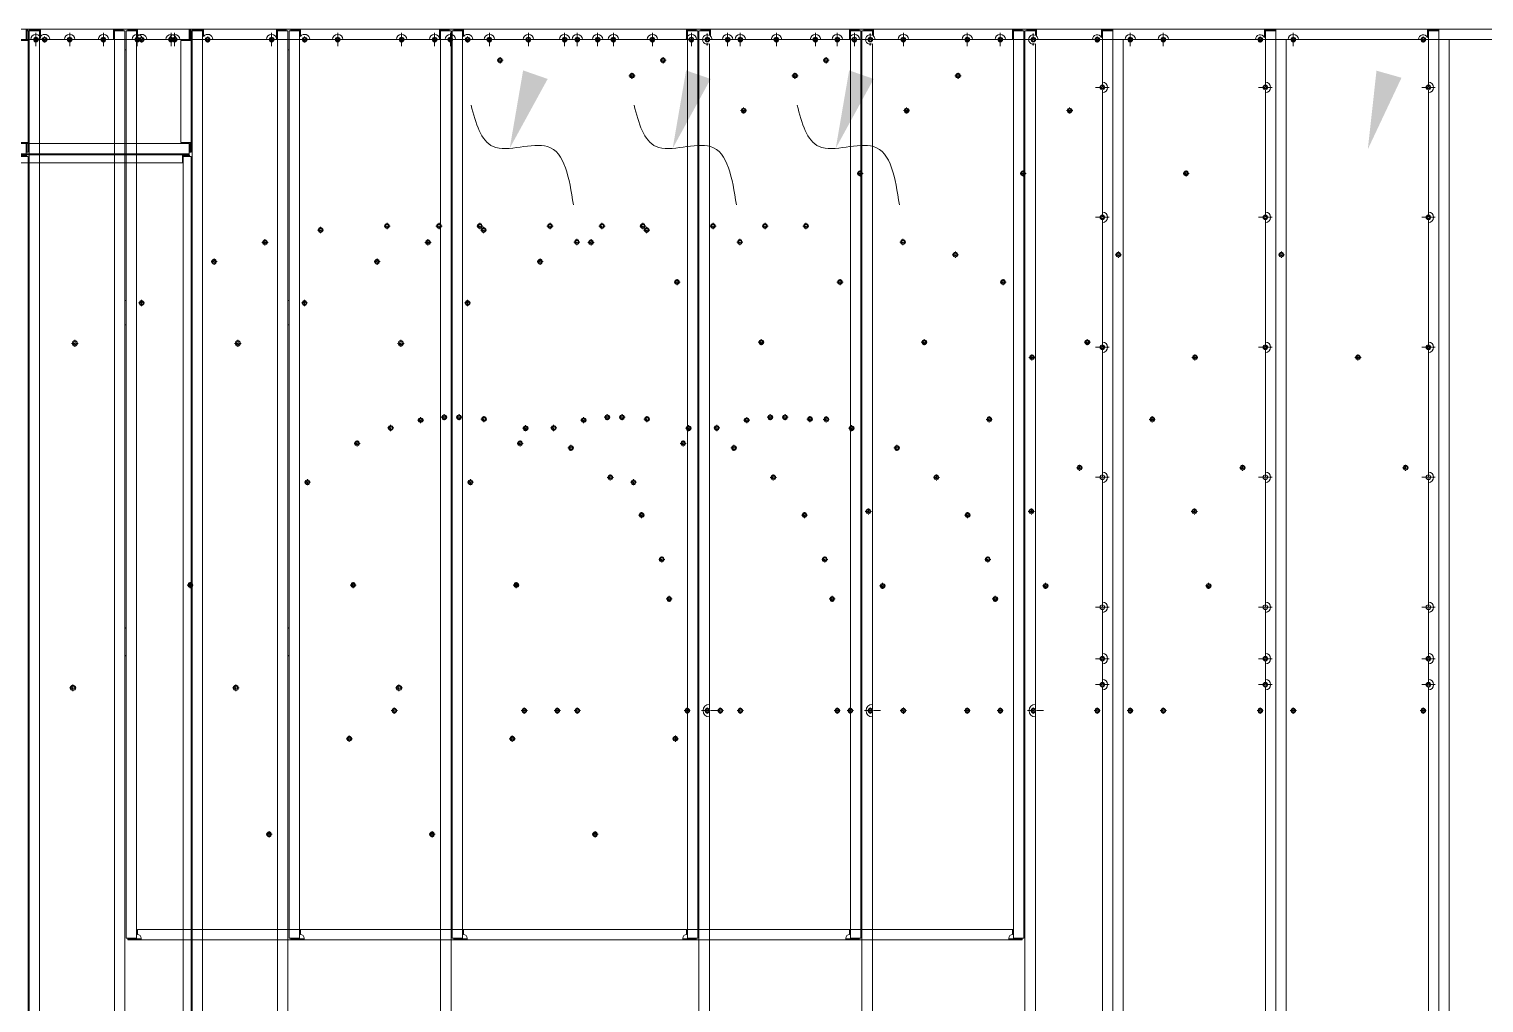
# Model space of a CAD drawing. Header units: millimetres. Extents: x -662582 to 33115, y -140469 to 24125.
# Drawn here: x -657566 to -654768, y -138592 to -136719 of the extents above; entities that cross this region are included whole.
import ezdxf

# ---------------------------------------------------------------- set-up
doc = ezdxf.new("R2010")
doc.units = ezdxf.units.MM
doc.linetypes.add('DASHDOT', pattern=[18.5, 12, -3, 0.5, -3])
doc.layers.add('냉각탑_dim', color=1, linetype='Continuous')

# ---------------------------------------------------------------- blocks, each defined once
blk = doc.blocks.new('1')
at = {"color": 7, "lineweight": 20}
for p, q in [((16009.7, 13410.4), (13016.7, 13410.4)), ((16015.2, 9965.9), (16015.2, 13406.9)), ((16035.2, 13406.9), (16035.2, 9965.9)), ((16037.2, 13410.4), (16491.2, 13410.4)), ((16493.2, 9965.9), (16493.2, 13406.9)), ((16513.2, 13406.9), (16513.2, 9965.9)), ((16515.2, 11661.9), (16515.2, 13406.9)), ((16535.2, 13406.9), (16535.2, 11661.9)), ((16537.2, 13410.4), (17593.2, 13410.4)), ((17595.2, 11661.9), (17595.2, 13406.9)), ((17615.2, 13406.9), (17615.2, 11661.9)), ((17617.2, 9965.9), (17617.2, 13406.9)), ((17639.2, 13410.4), (18391.2, 13410.4)), ((18393.2, 13406.9), (18393.2, 13308.4)), ((18413.2, 13406.9), (18413.2, 9965.9)), ((15659.7, 13390.4), (15704.7, 13390.4)), ((15724.7, 13390.4), (15769.7, 13390.4)), ((15789.7, 13390.4), (15834.7, 13390.4)), ((15854.7, 13390.4), (15899.7, 13390.4)), ((15919.7, 13390.4), (15964.7, 13390.4)), ((15984.7, 13390.4), (16009.7, 13390.4)), ((15993.2, 13388.4), (15993.2, 13192.4)), ((16013.2, 13192.4), (16013.2, 13388.4)), ((16055.2, 13390.4), (16285.2, 13390.4)), ((16305.2, 13390.4), (16491.2, 13390.4)), ((16555.2, 13390.4), (16785.2, 13390.4)), ((16805.2, 13390.4), (17035.2, 13390.4)), ((17055.2, 13390.4), (17129.2, 13390.4)), ((17149.2, 13390.4), (17204.2, 13390.4)), ((17224.2, 13390.4), (17279.2, 13390.4)), ((17299.2, 13390.4), (17373.2, 13390.4)), ((17393.2, 13390.4), (17593.2, 13390.4)), ((17637.2, 12111.4), (17637.2, 13382.4)), ((17642.2, 13390.4), (17873.2, 13390.4)), ((17893.2, 13390.4), (18123.2, 13390.4)), ((18143.2, 13390.4), (18374.2, 13390.4)), ((18433.2, 13390.4), (18433.2, 9830.4)), ((18393.2, 13288.4), (18393.2, 13058.4)), ((16009.7, 13190.4), (13664.7, 13190.4)), ((13016.7, 13170.4), (16009.7, 13170.4)), ((15030.8, 13168.4), (15996.6, 13168.4)), ((15996.6, 13153.4), (15030.8, 13153.4)), ((15998.2, 13165.3), (15998.2, 10315.5)), ((16013.2, 10315.5), (16013.2, 13165.3)), ((18393.2, 13038.4), (18393.2, 12808.4)), ((18393.2, 12788.4), (18393.2, 12558.4)), ((18393.2, 12538.4), (18393.2, 12308.4)), ((18393.2, 12288.4), (18393.2, 12209.4)), ((18393.2, 12189.4), (18393.2, 12159.4)), ((18393.2, 12139.4), (18393.2, 9965.9)), ((17637.2, 9965.9), (17637.2, 12087.4)), ((17595.2, 11678.4), (16537.2, 11678.4)), ((17599.4, 11658.4), (16543.4, 11658.4))]:
    blk.add_line(p, q, dxfattribs=at)
at = {"color": 7, "linetype": 'DASHDOT', "lineweight": 20}
for p, q in [((15714.7, 13403.4), (15714.7, 13377.4)), ((15779.7, 13403.4), (15779.7, 13377.4)), ((15844.7, 13403.4), (15844.7, 13377.4)), ((15909.7, 13403.4), (15909.7, 13377.4)), ((15974.7, 13403.4), (15974.7, 13377.4)), ((16295.2, 13403.4), (16295.2, 13377.4)), ((16795.2, 13403.4), (16795.2, 13377.4)), ((17045.2, 13403.4), (17045.2, 13377.4)), ((17139.2, 13403.4), (17139.2, 13377.4)), ((17214.2, 13403.4), (17214.2, 13377.4)), ((17289.2, 13403.4), (17289.2, 13377.4)), ((17383.2, 13403.4), (17383.2, 13377.4)), ((17883.2, 13403.4), (17883.2, 13377.4)), ((18133.2, 13403.4), (18133.2, 13377.4)), ((15727.7, 13390.4), (15701.7, 13390.4)), ((15792.7, 13390.4), (15766.7, 13390.4)), ((15857.7, 13390.4), (15831.7, 13390.4)), ((15922.7, 13390.4), (15896.7, 13390.4)), ((15987.7, 13390.4), (15961.7, 13390.4)), ((16308.2, 13390.4), (16282.2, 13390.4)), ((16808.2, 13390.4), (16782.2, 13390.4)), ((17058.2, 13390.4), (17032.2, 13390.4)), ((17152.2, 13390.4), (17126.2, 13390.4)), ((17227.2, 13390.4), (17201.2, 13390.4)), ((17302.2, 13390.4), (17276.2, 13390.4)), ((17396.2, 13390.4), (17370.2, 13390.4)), ((17644.9, 13390.4), (17621.5, 13390.4)), ((17633.2, 13402.1), (17633.2, 13378.7)), ((17896.2, 13390.4), (17870.2, 13390.4)), ((18146.2, 13390.4), (18120.2, 13390.4)), ((18406.2, 13298.4), (18380.2, 13298.4)), ((18393.2, 13311.4), (18393.2, 13285.4)), ((18406.2, 13048.4), (18380.2, 13048.4)), ((18393.2, 13061.4), (18393.2, 13035.4)), ((18406.2, 12798.4), (18380.2, 12798.4)), ((18393.2, 12811.4), (18393.2, 12785.4)), ((18406.2, 12548.4), (18380.2, 12548.4)), ((18393.2, 12561.4), (18393.2, 12535.4)), ((18406.2, 12298.4), (18380.2, 12298.4)), ((18393.2, 12311.4), (18393.2, 12285.4)), ((18393.2, 12212.4), (18393.2, 12186.4)), ((18406.2, 12199.4), (18380.2, 12199.4)), ((18406.2, 12149.4), (18380.2, 12149.4)), ((18393.2, 12162.4), (18393.2, 12136.4)), ((17652.8, 12099.4), (17621.6, 12099.4)), ((17637.2, 12115), (17637.2, 12083.8))]:
    blk.add_line(p, q, dxfattribs=at)
at = {"color": 7, "lineweight": 20, "ltscale": 0.0875}
for p, q in [((16009.7, 13410.4), (16009.7, 13406.9)), ((16015.2, 13406.9), (16018.7, 13406.9)), ((16037.2, 13410.4), (16037.2, 13406.9)), ((16491.2, 13410.4), (16491.2, 13406.9)), ((16513.2, 13406.9), (16509.7, 13406.9)), ((16515.2, 13406.9), (16518.7, 13406.9)), ((16537.2, 13410.4), (16537.2, 13406.9)), ((17593.2, 13410.4), (17593.2, 13406.9)), ((17615.2, 13406.9), (17611.7, 13406.9)), ((17617.2, 13406.9), (17620.7, 13406.9)), ((17639.2, 13410.4), (17639.2, 13406.9)), ((18391.2, 13410.4), (18391.2, 13406.9)), ((18413.2, 13406.9), (18409.7, 13406.9)), ((16013.2, 13388.4), (16009.7, 13388.4)), ((16013.2, 13192.4), (16009.7, 13192.4)), ((16009.7, 13170.4), (16009.7, 13173.9)), ((16515.2, 11661.9), (16518.7, 11661.9)), ((17615.2, 11661.9), (17611.7, 11661.9))]:
    blk.add_line(p, q, dxfattribs=at)
at = {"color": 7, "lineweight": 20, "ltscale": 0.0375}
for p, q in [((16011.2, 13406.9), (16009.7, 13406.9)), ((16018.7, 13408.4), (16018.7, 13406.9)), ((16509.7, 13408.4), (16509.7, 13406.9)), ((16518.7, 13406.9), (16518.7, 13408.4)), ((17611.7, 13406.9), (17611.7, 13408.4)), ((17620.7, 13408.4), (17620.7, 13406.9)), ((18409.7, 13408.4), (18409.7, 13406.9)), ((16011.2, 13173.9), (16009.7, 13173.9)), ((16010.1, 13166.8), (16010.1, 13165.3)), ((16518.7, 11661.9), (16518.7, 11660.4)), ((17611.7, 11661.9), (17611.7, 11660.4))]:
    blk.add_line(p, q, dxfattribs=at)
at = {"color": 7, "lineweight": 20, "ltscale": 0.4125}
for p, q in [((16009.7, 13390.4), (16009.7, 13406.9)), ((16018.7, 13406.9), (16035.2, 13406.9)), ((16491.2, 13406.9), (16491.2, 13390.4)), ((16493.2, 13406.9), (16509.7, 13406.9)), ((16518.7, 13406.9), (16535.2, 13406.9)), ((17593.2, 13406.9), (17593.2, 13390.4)), ((17595.2, 13406.9), (17611.7, 13406.9)), ((17620.7, 13406.9), (17637.2, 13406.9)), ((18393.2, 13406.9), (18409.7, 13406.9)), ((16009.7, 13388.4), (15993.2, 13388.4)), ((15993.2, 13192.4), (16009.7, 13192.4)), ((16009.7, 13173.9), (16009.7, 13190.4)), ((16535.2, 11661.9), (16518.7, 11661.9)), ((17611.7, 11661.9), (17595.2, 11661.9))]:
    blk.add_line(p, q, dxfattribs=at)
at = {"color": 7, "lineweight": 20, "ltscale": 0.4625}
for p, q in [((16011.2, 13406.9), (16011.2, 13388.4)), ((16013.2, 13388.4), (16013.2, 13406.9)), ((16018.7, 13410.4), (16037.2, 13410.4)), ((16037.2, 13408.4), (16018.7, 13408.4)), ((16491.2, 13410.4), (16509.7, 13410.4)), ((16509.7, 13408.4), (16491.2, 13408.4)), ((16518.7, 13410.4), (16537.2, 13410.4)), ((16537.2, 13408.4), (16518.7, 13408.4)), ((17593.2, 13410.4), (17611.7, 13410.4)), ((17611.7, 13408.4), (17593.2, 13408.4)), ((17620.7, 13410.4), (17639.2, 13410.4)), ((17639.2, 13408.4), (17620.7, 13408.4)), ((18391.2, 13410.4), (18409.7, 13410.4)), ((18409.7, 13408.4), (18391.2, 13408.4)), ((16011.2, 13192.4), (16011.2, 13173.9)), ((16013.2, 13173.9), (16013.2, 13192.4))]:
    blk.add_line(p, q, dxfattribs=at)
at = {"color": 7, "lineweight": 20, "ltscale": 0.05}
for p, q in [((16011.2, 13406.9), (16013.2, 13406.9)), ((16018.7, 13410.4), (16018.7, 13408.4)), ((16509.7, 13410.4), (16509.7, 13408.4)), ((16518.7, 13410.4), (16518.7, 13408.4)), ((17611.7, 13410.4), (17611.7, 13408.4)), ((17620.7, 13410.4), (17620.7, 13408.4)), ((18409.7, 13410.4), (18409.7, 13408.4)), ((16515.2, 13370.4), (16513.2, 13370.4)), ((16515.2, 13370.4), (16513.2, 13370.4)), ((17617.2, 13370.4), (17615.2, 13370.4)), ((17617.2, 13370.4), (17615.2, 13370.4)), ((16011.2, 13173.9), (16013.2, 13173.9)), ((17615.2, 12152.4), (17617.2, 12152.4)), ((17617.2, 12124.4), (17615.2, 12124.4)), ((17617.2, 12122.4), (17615.2, 12122.4)), ((17617.2, 12120.4), (17615.2, 12120.4)), ((17617.2, 12078.4), (17615.2, 12078.4)), ((17615.2, 12000.8), (17617.2, 12000.8)), ((17615.2, 11998.8), (17617.2, 11998.8)), ((17617.2, 11996.8), (17615.2, 11996.8)), ((17617.2, 11995.2), (17615.2, 11995.2)), ((16518.7, 11658.4), (16518.7, 11660.4)), ((16531, 11658.4), (16531, 11660.4)), ((16543.4, 11658.4), (16543.4, 11660.4)), ((17587, 11658.4), (17587, 11660.4)), ((17599.4, 11658.4), (17599.4, 11660.4)), ((17611.7, 11658.4), (17611.7, 11660.4))]:
    blk.add_line(p, q, dxfattribs=at)
at = {"color": 7, "lineweight": 20, "ltscale": 0.2625}
for p, q in [((16037.2, 13396.4), (16037.2, 13406.9)), ((16537.2, 13396.4), (16537.2, 13406.9))]:
    blk.add_line(p, q, dxfattribs=at)
at = {"color": 7, "lineweight": 20, "ltscale": 0.224999}
for p, q in [((16518.7, 13410.4), (16509.7, 13410.4)), ((17620.7, 13410.4), (17611.7, 13410.4))]:
    blk.add_line(p, q, dxfattribs=at)
at = {"color": 7, "lineweight": 20, "ltscale": 0.210944}
blk.add_line((17637.2, 13398.5), (17637.2, 13406.9), dxfattribs=at)
at = {"color": 7, "lineweight": 20, "ltscale": 0.244795}
blk.add_line((17639.2, 13397.1), (17639.2, 13406.9), dxfattribs=at)
at = {"color": 7, "lineweight": 20, "ltscale": 0.309422}
blk.add_line((18391.2, 13394.6), (18391.2, 13406.9), dxfattribs=at)
at = {"lineweight": 20}
for p, q in [((18409.7, 13410.4), (19513.2, 13410.4)), ((18413.2, 13406.9), (18413.2, 13410.4)), ((18413.2, 13390.4), (19513.2, 13390.4))]:
    blk.add_line(p, q, dxfattribs=at)
at = {"color": 7, "linetype": 'DASHDOT', "lineweight": 20, "ltscale": 0.2925}
for p, q in [((16051.1, 13390.4), (16039.4, 13390.4)), ((16551.1, 13390.4), (16539.4, 13390.4)), ((16895.3, 13024), (16883.6, 13024)), ((17023.1, 13031.7), (17011.4, 13031.7)), ((16788.3, 13000.2), (16776.6, 13000.2)), ((16690.4, 12963.1), (16678.7, 12963.1)), ((16550.8, 12883.6), (16539.1, 12883.6)), ((17087.7, 12658.2), (17076, 12658.2)), ((17030.1, 12643.2), (17018.4, 12643.2)), ((16870, 12538.7), (16858.3, 12538.7)), ((16644.5, 12340.9), (16632.8, 12340.9)), ((17037.1, 12099.4), (17025.4, 12099.4)), ((16950.6, 12045.4), (16938.9, 12045.4)), ((16796.3, 11861.5), (16784.6, 11861.5))]:
    blk.add_line(p, q, dxfattribs=at)
at = {"color": 7, "linetype": 'DASHDOT', "lineweight": 20, "ltscale": 0.292505}
for p, q in [((16045.2, 13396.3), (16045.2, 13384.6)), ((16545.2, 13396.3), (16545.2, 13384.6)), ((18383.2, 13396.3), (18383.2, 13384.6)), ((17234.6, 13356.3), (17234.6, 13344.6)), ((17575.1, 12929.7), (17575.1, 12918)), ((17737.1, 12814.1), (17737.1, 12802.4)), ((18257.7, 12784.8), (18257.7, 12773.1)), ((17283.6, 12648.5), (17283.6, 12636.8)), ((17970.3, 12345.3), (17970.3, 12333.6)), ((17559.9, 12320.3), (17559.9, 12308.6)), ((17031.2, 12105.3), (17031.2, 12093.6)), ((17281.2, 12105.3), (17281.2, 12093.6)), ((17383.2, 12105.3), (17383.2, 12093.6)), ((17633.2, 12105.3), (17633.2, 12093.6)), ((17883.2, 12105.3), (17883.2, 12093.6)), ((18133.2, 12105.3), (18133.2, 12093.6)), ((18383.2, 12105.3), (18383.2, 12093.6)), ((16944.7, 12051.3), (16944.7, 12039.6))]:
    blk.add_line(p, q, dxfattribs=at)
at = {"color": 7, "lineweight": 20, "ltscale": 0.13954}
blk.add_line((17048, 13389.3), (17042.4, 13389.3), dxfattribs=at)
at = {"color": 7, "lineweight": 20, "ltscale": 0.065314}
blk.add_line((17046.5, 13387.7), (17043.9, 13387.7), dxfattribs=at)
at = {"color": 7, "lineweight": 20, "ltscale": 0.074833}
blk.add_line((17211.6, 13388.9), (17211.6, 13391.9), dxfattribs=at)
at = {"color": 7, "linetype": 'DASHDOT', "lineweight": 20, "ltscale": 0.292499}
for p, q in [((18389.1, 13390.4), (18377.4, 13390.4)), ((17494.2, 13320.6), (17482.5, 13320.6)), ((17488.4, 13326.5), (17488.4, 13314.8)), ((17708.9, 13253.8), (17697.2, 13253.8)), ((17703, 13259.7), (17703, 13248)), ((17932.9, 13132.8), (17921.2, 13132.8)), ((17927.1, 13138.6), (17927.1, 13126.9)), ((16889.4, 13029.9), (16889.4, 13018.2)), ((17017.2, 13037.6), (17017.2, 13025.9)), ((17123.1, 13031.7), (17111.4, 13031.7)), ((17117.2, 13037.6), (17117.2, 13025.9)), ((17201.6, 13031.7), (17189.9, 13031.7)), ((17195.7, 13037.6), (17195.7, 13025.9)), ((16782.5, 13006.1), (16782.5, 12994.4)), ((17388.2, 13000.9), (17376.5, 13000.9)), ((17382.3, 13006.8), (17382.3, 12995.1)), ((16684.6, 12968.9), (16684.6, 12957.2)), ((18116.2, 12976.5), (18104.5, 12976.5)), ((18110.4, 12982.4), (18110.4, 12970.7)), ((17580.9, 12923.9), (17569.2, 12923.9)), ((16545, 12889.4), (16545, 12877.7)), ((18263.5, 12778.9), (18251.8, 12778.9)), ((17024.2, 12649), (17024.2, 12637.3)), ((17081.9, 12664), (17081.9, 12652.3)), ((17133.1, 12663.7), (17121.4, 12663.7)), ((17127.2, 12669.6), (17127.2, 12657.9)), ((17161.6, 12663.7), (17149.9, 12663.7)), ((17155.7, 12669.6), (17155.7, 12657.9)), ((17203.6, 12666.1), (17203.6, 12654.4)), ((17867.8, 12659.7), (17856.1, 12659.7)), ((17862, 12665.6), (17862, 12653.9)), ((16965.6, 12613.5), (16953.9, 12613.5)), ((16959.7, 12619.4), (16959.7, 12607.7)), ((17370.8, 12610.6), (17370.8, 12598.9)), ((18355, 12566.8), (18343.3, 12566.8)), ((18349.2, 12572.6), (18349.2, 12560.9)), ((16864.2, 12544.6), (16864.2, 12532.9)), ((17446.7, 12554), (17446.7, 12542.3)), ((17506.7, 12481.3), (17506.7, 12469.6)), ((17948.8, 12482.7), (17937.1, 12482.7)), ((17943, 12488.6), (17943, 12476.9)), ((17545.7, 12396.1), (17545.7, 12384.4)), ((17551.6, 12390.3), (17539.9, 12390.3)), ((16638.6, 12346.8), (16638.6, 12335.1)), ((17565.8, 12314.4), (17554.1, 12314.4)), ((17976.2, 12339.4), (17964.5, 12339.4)), ((17287.1, 12099.4), (17275.4, 12099.4)), ((17389.1, 12099.4), (17377.4, 12099.4)), ((17639.1, 12099.4), (17627.4, 12099.4)), ((17889.1, 12099.4), (17877.4, 12099.4)), ((18139.1, 12099.4), (18127.4, 12099.4)), ((18389.1, 12099.4), (18377.4, 12099.4)), ((16790.4, 11867.4), (16790.4, 11855.7))]:
    blk.add_line(p, q, dxfattribs=at)
at = {"color": 7, "lineweight": 20, "ltscale": 0.012499}
for p, q in [((16015.2, 13370.4), (16014.7, 13370.4)), ((16015.2, 13368.4), (16014.7, 13368.4))]:
    blk.add_line(p, q, dxfattribs=at)
at = {"color": 7, "linetype": 'DASHDOT', "lineweight": 20, "ltscale": 0.292502}
for p, q in [((17240.5, 13350.4), (17228.8, 13350.4)), ((17742.9, 12808.2), (17731.2, 12808.2)), ((17209.4, 12660.2), (17197.7, 12660.2)), ((17289.4, 12642.7), (17277.7, 12642.7)), ((17376.6, 12604.7), (17364.9, 12604.7)), ((17452.6, 12548.1), (17440.9, 12548.1)), ((17512.6, 12475.5), (17500.9, 12475.5))]:
    blk.add_line(p, q, dxfattribs=at)
at = {"color": 7, "lineweight": 20, "ltscale": 0.05367}
for p, q in [((17615.2, 13309.5), (17617.2, 13308.7)), ((17617.2, 13265.8), (17615.2, 13266.6))]:
    blk.add_line(p, q, dxfattribs=at)
at = {"color": 7, "lineweight": 20, "ltscale": 0.0775}
for p, q in [((15996.6, 13168.4), (15996.6, 13165.3)), ((16013.2, 13165.3), (16010.1, 13165.3))]:
    blk.add_line(p, q, dxfattribs=at)
at = {"color": 7, "lineweight": 20, "ltscale": 0.3375}
for p, q in [((16010.1, 13168.4), (15996.6, 13168.4)), ((15996.6, 13166.8), (16010.1, 13166.8))]:
    blk.add_line(p, q, dxfattribs=at)
at = {"color": 7, "lineweight": 20, "ltscale": 0.2975}
for p, q in [((15996.6, 13153.4), (15996.6, 13165.3)), ((16010.1, 13165.3), (15998.2, 13165.3))]:
    blk.add_line(p, q, dxfattribs=at)
at = {"color": 7, "lineweight": 20, "ltscale": 0.04}
blk.add_line((16010.1, 13168.4), (16010.1, 13166.8), dxfattribs=at)
at = {"color": 7, "lineweight": 20, "ltscale": 0.057149}
for p, q in [((17615.2, 12924.5), (17617.2, 12923.4)), ((17617.2, 12877.7), (17615.2, 12878.8))]:
    blk.add_line(p, q, dxfattribs=at)
at = {"color": 7, "lineweight": 20, "ltscale": 0.058406}
for p, q in [((16513.2, 12887.8), (16515.2, 12889)), ((16515.2, 12842.2), (16513.2, 12841)), ((16515.2, 12842.2), (16513.2, 12841))]:
    blk.add_line(p, q, dxfattribs=at)
at = {"color": 7, "linetype": 'DASHDOT', "lineweight": 20, "ltscale": 0.325}
for p, q in [((16423.1, 12806), (16410.1, 12806)), ((16416.6, 12812.5), (16416.6, 12799.5)), ((16413.1, 12149.7), (16413.1, 12136.7)), ((16419.6, 12143.2), (16406.6, 12143.2))]:
    blk.add_line(p, q, dxfattribs=at)
at = {"color": 7, "lineweight": 20, "ltscale": 0.066501}
for p, q in [((16515.2, 12259.3), (16513.2, 12257.6)), ((16515.2, 12206.1), (16513.2, 12204.4)), ((16515.2, 12206.1), (16513.2, 12204.4))]:
    blk.add_line(p, q, dxfattribs=at)
at = {"color": 7, "linetype": 'DASHDOT', "lineweight": 20, "ltscale": 0.195}
for p, q in [((16948.6, 12045.4), (16940.8, 12045.4)), ((16794.4, 11861.5), (16786.6, 11861.5))]:
    blk.add_line(p, q, dxfattribs=at)
at = {"color": 7, "linetype": 'DASHDOT', "lineweight": 20, "ltscale": 0.195001}
for p, q in [((16944.7, 12049.3), (16944.7, 12041.5)), ((16790.5, 11865.4), (16790.5, 11857.6))]:
    blk.add_line(p, q, dxfattribs=at)
at = {"color": 7, "lineweight": 20, "ltscale": 0.2375}
for p, q in [((16537.2, 11678.4), (16537.2, 11668.9)), ((17593.2, 11678.4), (17593.2, 11668.9))]:
    blk.add_line(p, q, dxfattribs=at)
at = {"color": 7, "lineweight": 20, "ltscale": 0.307899}
for p, q in [((16518.7, 11660.4), (16531, 11660.4)), ((16531, 11658.4), (16518.7, 11658.4)), ((17599.4, 11660.4), (17611.7, 11660.4)), ((17611.7, 11658.4), (17599.4, 11658.4))]:
    blk.add_line(p, q, dxfattribs=at)
at = {"color": 7, "lineweight": 20, "ltscale": 0.154601}
for p, q in [((16531, 11660.4), (16543.4, 11660.4)), ((16531, 11658.4), (16537.2, 11658.4)), ((16543.4, 11658.4), (16537.2, 11658.4)), ((17587, 11660.4), (17593.2, 11660.4)), ((17587, 11658.4), (17593.2, 11658.4)), ((17593.2, 11660.4), (17599.4, 11660.4)), ((17593.2, 11658.4), (17599.4, 11658.4))]:
    blk.add_line(p, q, dxfattribs=at)
at = {"color": 7, "lineweight": 20}
for centre, radius in [((15714.7, 13390.4), 4.5), ((15714.7, 13390.4), 3), ((15779.7, 13390.4), 4.5), ((15779.7, 13390.4), 3), ((15844.7, 13390.4), 4.5), ((15844.7, 13390.4), 3), ((15909.7, 13390.4), 4.5), ((15909.7, 13390.4), 3), ((15974.7, 13390.4), 4.5), ((15974.7, 13390.4), 3), ((16045.2, 13390.4), 4.5), ((16045.2, 13390.4), 3), ((16295.2, 13390.4), 4.5), ((16295.2, 13390.4), 3), ((16545.2, 13390.4), 4.5), ((16545.2, 13390.4), 3), ((16795.2, 13390.4), 4.5), ((16795.2, 13390.4), 3), ((17045.2, 13390.4), 4.5), ((17045.2, 13390.4), 3), ((17139.2, 13390.4), 4.5), ((17139.2, 13390.4), 3), ((17214.2, 13390.4), 4.5), ((17214.2, 13390.4), 3), ((17289.2, 13390.4), 4.5), ((17289.2, 13390.4), 3.3), ((17383.2, 13390.4), 4.5), ((17383.2, 13390.4), 3), ((17633.2, 13390.4), 4.5), ((17633.2, 13390.4), 3), ((17883.2, 13390.4), 4.5), ((17883.2, 13390.4), 3), ((18133.2, 13390.4), 4.5), ((18133.2, 13390.4), 3), ((18383.2, 13390.4), 4.5), ((18383.2, 13390.4), 3), ((17234.6, 13350.4), 4.5), ((17234.6, 13350.4), 3), ((17488.4, 13320.6), 4.5), ((17488.4, 13320.6), 3), ((18393.2, 13298.4), 4.5), ((18393.2, 13298.4), 3), ((17703, 13253.8), 4.5), ((17703, 13253.8), 3), ((17927.1, 13132.8), 4.5), ((17927.1, 13132.8), 3), ((18393.2, 13048.4), 4.5), ((18393.2, 13048.4), 3), ((16889.4, 13024), 4.5), ((16889.4, 13024), 3), ((17017.2, 13031.7), 4.5), ((17017.2, 13031.7), 3), ((17117.2, 13031.7), 4.5), ((17117.2, 13031.7), 3), ((17195.7, 13031.7), 4.5), ((17195.7, 13031.7), 3), ((16782.5, 13000.2), 4.5), ((16782.5, 13000.2), 3), ((17382.3, 13000.9), 4.5), ((17382.3, 13000.9), 3), ((16684.6, 12963.1), 4.5), ((16684.6, 12963.1), 3), ((18110.4, 12976.5), 4.5), ((18110.4, 12976.5), 3), ((17575.1, 12923.9), 4.5), ((17575.1, 12923.9), 3), ((16545, 12883.6), 4.5), ((16545, 12883.6), 3), ((16416.6, 12806), 5), ((16416.6, 12806), 3), ((17737.1, 12808.2), 4.5), ((17737.1, 12808.2), 3), ((18393.2, 12798.4), 4.5), ((18393.2, 12798.4), 3), ((18257.7, 12778.9), 4.5), ((18257.7, 12778.9), 3), ((17081.9, 12658.2), 4.5), ((17081.9, 12658.2), 3), ((17127.2, 12663.7), 4.5), ((17127.2, 12663.7), 3), ((17155.7, 12663.7), 4.5), ((17155.7, 12663.7), 3), ((17203.6, 12660.2), 4.5), ((17203.6, 12660.2), 3), ((17862, 12659.7), 4.5), ((17862, 12659.7), 3), ((17024.2, 12643.2), 4.5), ((17024.2, 12643.2), 3), ((17283.6, 12642.7), 4.5), ((17283.6, 12642.7), 3), ((16959.7, 12613.5), 4.5), ((16959.7, 12613.5), 3), ((17370.8, 12604.7), 4.5), ((17370.8, 12604.7), 3), ((18349.2, 12566.8), 4.5), ((18349.2, 12566.8), 3), ((16864.2, 12538.7), 4.5), ((16864.2, 12538.7), 3), ((17446.7, 12548.1), 4.5), ((17446.7, 12548.1), 3), ((18393.2, 12548.4), 4.5), ((17943, 12482.7), 4.5), ((17943, 12482.7), 3), ((17506.7, 12475.5), 4.5), ((17506.7, 12475.5), 3), ((17545.7, 12390.3), 4.5), ((17545.7, 12390.3), 3), ((16638.6, 12340.9), 4.5), ((16638.6, 12340.9), 3), ((17970.3, 12339.4), 4.5), ((17970.3, 12339.4), 3), ((17559.9, 12314.4), 4.5), ((17559.9, 12314.4), 3), ((18393.2, 12298.4), 4.5), ((18393.2, 12199.4), 4.5), ((18393.2, 12199.4), 3), ((16413.1, 12143.2), 5), ((16413.1, 12143.2), 3), ((18393.2, 12149.4), 4.5), ((18393.2, 12149.4), 3), ((17031.2, 12099.4), 4.5), ((17031.2, 12099.4), 3), ((17281.2, 12099.4), 4.5), ((17281.2, 12099.4), 3), ((17383.2, 12099.4), 4.5), ((17383.2, 12099.4), 3), ((17633.2, 12099.4), 4.5), ((17633.2, 12099.4), 3), ((17883.2, 12099.4), 4.5), ((17883.2, 12099.4), 3), ((18133.2, 12099.4), 4.5), ((18133.2, 12099.4), 3), ((18383.2, 12099.4), 4.5), ((18383.2, 12099.4), 3), ((16944.7, 12045.4), 4.5), ((16944.7, 12045.4), 3), ((16790.4, 11861.5), 4.5), ((16790.5, 11861.5), 3)]:
    blk.add_circle(centre, radius, dxfattribs=at)
for centre, radius, start, end in [((16009.7, 13406.9), 3.5, 0, 90), ((16009.7, 13406.9), 1.5, 0, 90), ((16018.7, 13406.9), 3.5, 90, 180), ((16018.7, 13406.9), 1.5, 90, 180), ((18409.7, 13406.9), 3.5, 0, 90), ((18409.7, 13406.9), 1.5, 0, 90), ((15714.7, 13390.4), 10, 0, 180), ((15779.7, 13390.4), 10, 0, 180), ((15844.7, 13390.4), 10, 0, 180), ((15909.7, 13390.4), 10, 0, 180), ((15974.7, 13390.4), 10, 0, 180), ((16045.2, 13390.4), 10, 0, 143.1301), ((16295.2, 13390.4), 10, 0, 180), ((16545.2, 13390.4), 10, 0, 143.1301), ((16795.2, 13390.4), 10, 0, 180), ((17045.2, 13390.4), 10, 0, 180), ((17139.2, 13390.4), 10, 0, 180), ((17214.2, 13390.4), 10, 0, 180), ((17289.2, 13390.4), 10, 0, 180), ((17383.2, 13390.4), 10, 0, 180), ((17633.2, 13390.4), 9, 63.6122, 296.3878), ((17633.2, 13390.4), 9, 0, 48.1897), ((17883.2, 13390.4), 10, 0, 180), ((18133.2, 13390.4), 10, 0, 180), ((18383.2, 13390.4), 9, 27.266, 180), ((16014.7, 13371.9), 1.5, 180, 270), ((16014.7, 13371.9), 3.5, 244.6225, 270), ((18409.7, 13373.9), 3.5, 359.7619, 0), ((18409.7, 13364.9), 3.5, 0, 0.2381), ((18393.2, 13298.4), 10, 270, 90), ((18393.2, 13048.4), 10, 270, 90), ((18393.2, 12798.4), 10, 270, 90), ((18393.2, 12548.4), 10, 270, 90), ((18393.2, 12298.4), 10, 270, 90), ((18409.7, 12231.9), 3.5, 359.762, 0), ((18393.2, 12199.4), 10, 270, 90), ((18409.7, 12222.9), 3.5, 0, 0.238), ((18393.2, 12149.4), 10, 270, 90), ((18409.7, 12125.9), 3.5, 359.762, 0), ((18409.7, 12116.9), 3.5, 0, 0.2381), ((17637.2, 12099.4), 12, 90, 270), ((18409.7, 12081.9), 3.5, 359.7619, 0), ((16537.2, 11661.9), 7, 0, 90), ((17593.2, 11661.9), 7, 90, 180)]:
    blk.add_arc(centre, radius, start, end, dxfattribs=at)
for points, knots in [([(16544.2, 11661.9), (16544.2, 11661.4), (16544.2, 11660.8), (16544.2, 11660.3), (16544.1, 11659.4), (16543.9, 11658.8), (16543.8, 11658.6), (16543.6, 11658.5), (16543.5, 11658.4), (16543.4, 11658.4), (16543.4, 11658.4), (16543.4, 11658.4)], [0, 0, 0, 0, 0, 0, 5.016208, 5.016208, 5.016208, 8.965092, 8.965092, 8.965092, 9.470029, 9.470029, 9.470029, 9.470029, 9.470029, 9.470029]), ([(16544.2, 11661.9), (16544.2, 11661.5), (16544.2, 11661.1), (16544, 11660.7), (16543.8, 11660.5), (16543.5, 11660.4), (16543.5, 11660.4), (16543.4, 11660.4), (16543.4, 11660.4)], [0, 0, 0, 0, 0, 0, 7.946312, 7.946312, 7.946312, 8.807471, 8.807471, 8.807471, 8.807471, 8.807471, 8.807471]), ([(17586.2, 11661.9), (17586.2, 11661.4), (17586.2, 11660.8), (17586.3, 11660.3), (17586.4, 11659.4), (17586.6, 11658.8), (17586.7, 11658.6), (17586.8, 11658.5), (17587, 11658.4), (17587, 11658.4), (17587, 11658.4), (17587, 11658.4)], [0, 0, 0, 0, 0, 0, 5.016208, 5.016208, 5.016208, 8.965092, 8.965092, 8.965092, 9.470029, 9.470029, 9.470029, 9.470029, 9.470029, 9.470029]), ([(17586.2, 11661.9), (17586.2, 11661.5), (17586.3, 11661.1), (17586.4, 11660.7), (17586.6, 11660.5), (17586.9, 11660.4), (17587, 11660.4), (17587, 11660.4), (17587, 11660.4)], [0, 0, 0, 0, 0, 0, 7.946312, 7.946312, 7.946312, 8.807471, 8.807471, 8.807471, 8.807471, 8.807471, 8.807471])]:
    blk.add_open_spline(points, degree=5, knots=knots, dxfattribs=at)
at = {"layer": '냉각탑_dim', "lineweight": 20}
blk.add_spline([(17178.9, 13264.2), (17221.3, 13184.6), (17325.8, 13184.6), (17375.6, 13072.7)], degree=3, dxfattribs=at)
for points in [[(17326.2, 13314.6), (17253.2, 13181.2), (17279, 13331)], [(18968.5, 13316.9), (18903.7, 13179.3), (18920.4, 13330.5)]]:
    blk.add_solid(points, dxfattribs=at)

msp = doc.modelspace()

# ---------------------------------------------------------------- block references
at = {"lineweight": 5}
for p in [(-673894.7, -150129), (-673581.2, -150129), (-673267.6, -150129)]:
    msp.add_blockref('1', p, dxfattribs=at)

doc.saveas('drawing.dxf')
